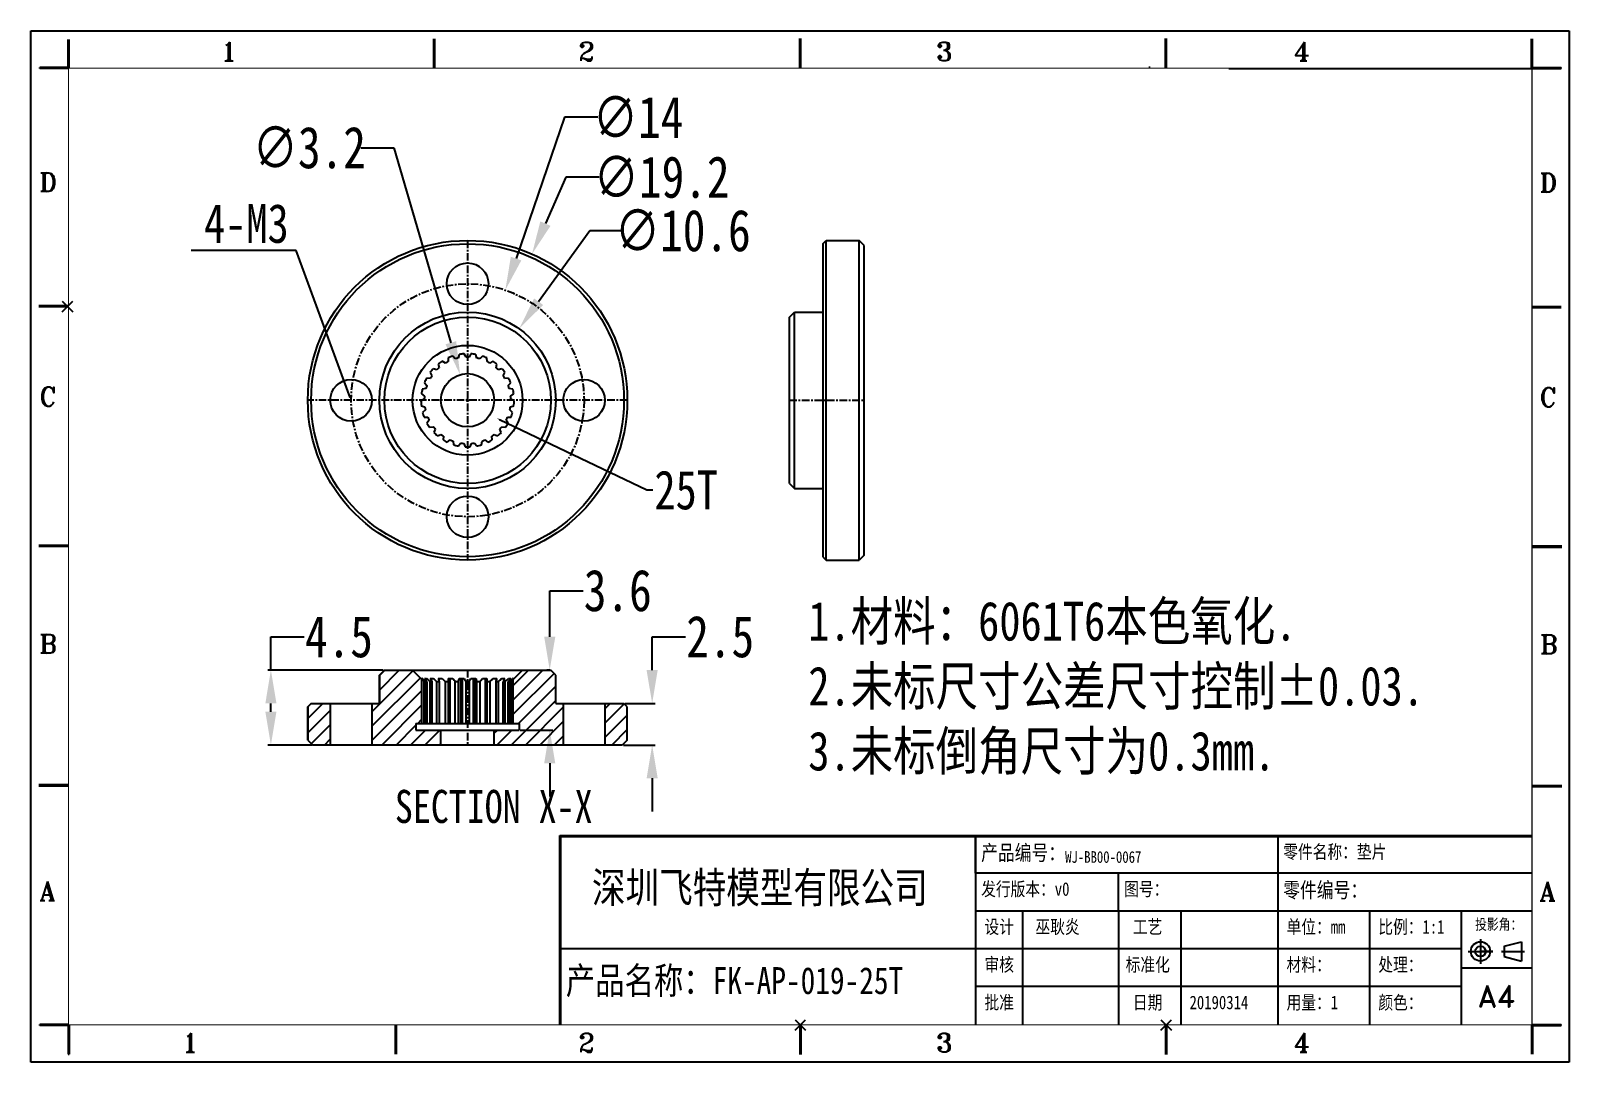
# Model space of a CAD drawing. Header units: inches. Extents: x 105.4 to 197.8, y 266.2 to 328.1.
import ezdxf
from ezdxf import colors
from ezdxf.entities.mleader import LeaderData, LeaderLine
from ezdxf.math import Vec2, Vec3

# ---------------------------------------------------------------- set-up
doc = ezdxf.new("R2010")
doc.units = ezdxf.units.IN
doc.header["$LTSCALE"] = 1.21
doc.header["$MEASUREMENT"] = 0
doc.header["$PDMODE"] = 3
doc.header["$PDSIZE"] = 0.3125
doc.linetypes.add('CENTER', pattern=[0.6, 0.375, -0.075, 0.075, -0.075])
doc.layers.get('0').update_dxf_attribs({"linetype": 'CONTINUOUS'})
doc.layers.get('Defpoints').update_dxf_attribs({"linetype": 'CONTINUOUS'})
doc.layers.add('Layer1', color=7, linetype='CONTINUOUS')
doc.layers.add('图框', color=7, linetype='CONTINUOUS', lineweight=30)
doc.styles.add('ROMAND', font='romand.shx')
doc.styles.add('ROMANT', font='romant.shx')
doc.styles.get("Standard").update_dxf_attribs({"font": 'txt', "width": 0.8})
doc.dimstyles.get("Standard").update_dxf_attribs({"dimtxt": 2.5, "dimasz": 2, "dimexe": 0.18, "dimexo": 0.0625, "dimgap": 0.09, "dimtad": 0, "dimtih": 1, "dimtoh": 1, "dimzin": 12, "dimdsep": 46, "dimtxsty": 'Standard', "dimcen": 0.09, "dimclrd": 5, "dimclre": 5, "dimclrt": 5, "dimadec": 0, "dimazin": 0, "dimtp": 0.01, "dimtm": 0.01, "dimtfac": 1, "dimtofl": 0, "dimtmove": 0, "dimatfit": 3, "dimfxl": 1, "dimtolj": 1, "dimtzin": 4, "dimarcsym": 0})

# ---------------------------------------------------------------- blocks, each defined once
blk = doc.blocks.new('*D12')
at = {"color": 5, "lineweight": -2, "transparency": 16777216}
for p, q in [((142.708, 289.726), (142.708, 291.726)), ((142.708, 291.726), (144.708, 291.726)), ((141.078, 287.726), (142.888, 287.726)), ((140.978, 285.226), (142.888, 285.226)), ((142.708, 283.226), (142.708, 281.226))]:
    blk.add_line(p, q, dxfattribs=at)
at = {"color": 5, "transparency": 16777216}
for points in [[(142.374, 289.726), (143.041, 289.726), (142.708, 287.726)], [(142.374, 283.226), (143.041, 283.226), (142.708, 285.226)]]:
    blk.add_solid(points, dxfattribs=at)
at = {"layer": 'Defpoints', "color": 0, "transparency": 16777216}
for p in [(141.016, 287.726), (142.708, 287.726), (140.916, 285.226)]:
    blk.add_point(p, dxfattribs=at)
at = {"color": 5, "transparency": 16777216, "insert": (146.798, 291.726), "char_height": 2.5, "attachment_point": 5}
blk.add_mtext('\\A1;2.5', dxfattribs=at)
blk = doc.blocks.new('*D13')
at = {"color": 5, "lineweight": -2, "transparency": 16777216}
for p, q in [((119.797, 289.726), (119.797, 291.726)), ((119.797, 291.726), (121.797, 291.726)), ((126.553, 289.726), (119.617, 289.726)), ((119.797, 287.226), (119.797, 287.726)), ((122.253, 285.226), (119.617, 285.226))]:
    blk.add_line(p, q, dxfattribs=at)
at = {"color": 5, "transparency": 16777216}
for points in [[(119.464, 287.726), (120.13, 287.726), (119.797, 289.726)], [(119.464, 287.226), (120.13, 287.226), (119.797, 285.226)]]:
    blk.add_solid(points, dxfattribs=at)
at = {"layer": 'Defpoints', "color": 0, "transparency": 16777216}
for p in [(119.797, 289.726), (126.616, 289.726), (122.316, 285.226)]:
    blk.add_point(p, dxfattribs=at)
at = {"color": 5, "transparency": 16777216, "insert": (123.887, 291.726), "char_height": 2.5, "attachment_point": 5}
blk.add_mtext('\\A1;4.5', dxfattribs=at)
blk = doc.blocks.new('*D14')
at = {"color": 5, "lineweight": -2, "transparency": 16777216}
for p, q in [((136.553, 291.726), (136.553, 294.496)), ((136.553, 294.496), (138.553, 294.496)), ((136.553, 289.726), (136.373, 289.726)), ((134.778, 286.126), (136.733, 286.126)), ((136.553, 284.126), (136.553, 282.126))]:
    blk.add_line(p, q, dxfattribs=at)
at = {"color": 5, "transparency": 16777216}
for points in [[(136.22, 291.726), (136.887, 291.726), (136.553, 289.726)], [(136.22, 284.126), (136.887, 284.126), (136.553, 286.126)]]:
    blk.add_solid(points, dxfattribs=at)
at = {"layer": 'Defpoints', "color": 0, "transparency": 16777216}
for p in [(136.553, 289.726), (136.616, 289.726), (134.716, 286.126)]:
    blk.add_point(p, dxfattribs=at)
at = {"color": 5, "transparency": 16777216, "insert": (140.643, 294.496), "char_height": 2.5, "attachment_point": 5}
blk.add_mtext('\\A1;3.6', dxfattribs=at)
blk = doc.blocks.new('*D15')
at = {"color": 5, "lineweight": -2, "transparency": 16777216}
for p, q in [((137.521, 319.33), (136.294, 316.547)), ((139.521, 319.33), (137.521, 319.33)), ((131.616, 305.843), (131.616, 306.023)), ((131.526, 305.933), (131.706, 305.933))]:
    blk.add_line(p, q, dxfattribs=at)
at = {"color": 5, "transparency": 16777216}
blk.add_solid([(135.989, 316.682), (136.599, 316.413), (135.488, 314.717)], dxfattribs=at)
at = {"layer": 'Defpoints', "color": 0, "transparency": 16777216}
for p in [(135.488, 314.717), (127.744, 297.148)]:
    blk.add_point(p, dxfattribs=at)
at = {"color": 5, "transparency": 16777216, "insert": (143.277, 319.33), "char_height": 2.5, "attachment_point": 5}
blk.add_mtext('\\A1;∅19.2', dxfattribs=at)
blk = doc.blocks.new('*D16')
at = {"color": 5, "lineweight": -2, "transparency": 16777216}
for p, q in [((137.44, 322.941), (134.532, 314.447)), ((139.44, 322.941), (137.44, 322.941)), ((131.616, 305.843), (131.616, 306.023)), ((131.526, 305.933), (131.706, 305.933))]:
    blk.add_line(p, q, dxfattribs=at)
at = {"color": 5, "transparency": 16777216}
blk.add_solid([(134.216, 314.555), (134.847, 314.339), (133.884, 312.555)], dxfattribs=at)
at = {"layer": 'Defpoints', "color": 0, "transparency": 16777216}
for p in [(133.884, 312.555), (129.348, 299.31)]:
    blk.add_point(p, dxfattribs=at)
at = {"color": 5, "transparency": 16777216, "insert": (141.864, 322.941), "char_height": 2.5, "attachment_point": 5}
blk.add_mtext('\\A1;∅14', dxfattribs=at)
blk = doc.blocks.new('*D18')
at = {"color": 5, "lineweight": -2, "transparency": 16777216}
for p, q in [((138.958, 316.118), (135.885, 311.855)), ((140.958, 316.118), (138.958, 316.118)), ((131.616, 305.843), (131.616, 306.023)), ((131.526, 305.933), (131.706, 305.933))]:
    blk.add_line(p, q, dxfattribs=at)
at = {"color": 5, "transparency": 16777216}
blk.add_solid([(135.614, 312.05), (136.155, 311.66), (134.715, 310.232)], dxfattribs=at)
at = {"layer": 'Defpoints', "color": 0, "transparency": 16777216}
for p in [(134.715, 310.232), (128.517, 301.633)]:
    blk.add_point(p, dxfattribs=at)
at = {"color": 5, "transparency": 16777216, "insert": (144.548, 316.118), "char_height": 2.5, "attachment_point": 5}
blk.add_mtext('\\A1;∅10.6', dxfattribs=at)
blk = doc.blocks.new('*D19')
at = {"color": 5, "lineweight": -2, "transparency": 16777216}
for p, q in [((125.194, 321.103), (127.194, 321.103)), ((127.194, 321.103), (130.609, 309.389)), ((131.616, 305.843), (131.616, 306.023)), ((131.526, 305.933), (131.706, 305.933))]:
    blk.add_line(p, q, dxfattribs=at)
at = {"color": 5, "transparency": 16777216}
blk.add_solid([(130.929, 309.482), (130.288, 309.296), (131.168, 307.469)], dxfattribs=at)
at = {"layer": 'Defpoints', "color": 0, "transparency": 16777216}
for p in [(131.168, 307.469), (132.064, 304.397)]:
    blk.add_point(p, dxfattribs=at)
at = {"color": 5, "transparency": 16777216, "insert": (122.104, 321.103), "char_height": 2.5, "attachment_point": 5}
blk.add_mtext('\\A1;∅3.2', dxfattribs=at)

msp = doc.modelspace()

# ---------------------------------------------------------------- hatches: boundary and pattern name
at = {"lineweight": -3}
h = msp.add_hatch(color=256, dxfattribs=at)
h.paths.add_polyline_path([(105.367, 328.13), (197.818, 328.13), (197.818, 266.171), (105.367, 266.171)])
h.paths.add_polyline_path([(105.432, 328.065), (197.754, 328.065), (197.754, 266.236), (105.432, 266.236)], flags=16)
for points in [[(107.67, 327.61), (107.605, 327.61), (107.605, 325.891), (107.67, 325.891)], [(195.613, 327.643), (195.548, 327.643), (195.548, 325.924), (195.613, 325.924)], [(107.638, 325.924), (105.918, 325.924), (105.918, 325.859), (107.638, 325.859)], [(197.332, 325.924), (195.613, 325.924), (195.613, 325.859), (197.332, 325.859)], [(105.918, 268.442), (105.918, 268.377), (107.638, 268.377), (107.638, 268.442)], [(107.605, 266.657), (107.67, 266.657), (107.67, 268.377), (107.605, 268.377)], [(195.613, 268.377), (195.548, 268.377), (195.548, 266.657), (195.613, 266.657)], [(197.332, 268.442), (195.613, 268.442), (195.613, 268.377), (197.332, 268.377)]]:
    msp.add_hatch(color=256, dxfattribs=at).paths.add_polyline_path(points)
at = {"linetype": 'Continuous'}
h = msp.add_hatch(dxfattribs=at)
h.set_pattern_fill('XSEC0001', color=2, scale=0.610503, angle=45, style=0, pattern_type=0)
h.set_pattern_definition([(45, (0, 18.89123), (-0.431691, 0.431691), [])])
edge = h.paths.add_edge_path()
edge.add_line((128.516, 286.526), (128.874, 286.526))
edge.add_line((128.516, 286.526), (128.516, 286.126))
edge.add_line((128.516, 286.126), (130.016, 286.126))
edge.add_line((130.016, 285.226), (130.016, 286.126))
edge.add_line((130.016, 285.226), (125.866, 285.226))
edge.add_line((125.866, 287.726), (125.866, 285.226))
edge.add_line((125.866, 287.726), (126.316, 287.726))
edge.add_line((126.316, 287.726), (126.316, 289.426))
edge.add_line((126.316, 289.426), (126.616, 289.726))
edge.add_line((126.616, 289.726), (128.316, 289.726))
edge.add_line((128.316, 289.726), (128.874, 289.168))
edge.add_line((128.874, 286.526), (128.874, 289.168))
edge = h.paths.add_edge_path()
edge.add_line((134.358, 286.526), (134.716, 286.526))
edge.add_line((134.358, 286.526), (134.358, 289.168))
edge.add_line((134.916, 289.726), (134.358, 289.168))
edge.add_line((134.916, 289.726), (136.616, 289.726))
edge.add_line((136.916, 289.426), (136.616, 289.726))
edge.add_line((136.916, 287.726), (136.916, 289.426))
edge.add_line((136.916, 287.726), (137.366, 287.726))
edge.add_line((137.366, 287.726), (137.366, 285.226))
edge.add_line((137.366, 285.226), (133.216, 285.226))
edge.add_line((133.216, 285.226), (133.216, 286.126))
edge.add_line((133.216, 286.126), (134.716, 286.126))
edge.add_line((134.716, 286.526), (134.716, 286.126))
edge = h.paths.add_edge_path()
edge.add_line((122.216, 287.726), (123.366, 287.726))
edge.add_line((123.366, 287.726), (123.366, 285.226))
edge.add_line((123.366, 285.226), (122.316, 285.226))
edge.add_line((122.016, 285.526), (122.316, 285.226))
edge.add_line((122.016, 285.526), (122.016, 287.526))
edge.add_line((122.016, 287.526), (122.216, 287.726))
edge = h.paths.add_edge_path()
edge.add_line((139.866, 287.726), (141.016, 287.726))
edge.add_line((141.216, 287.526), (141.016, 287.726))
edge.add_line((141.216, 285.526), (141.216, 287.526))
edge.add_line((141.216, 285.526), (140.916, 285.226))
edge.add_line((140.916, 285.226), (139.866, 285.226))
edge.add_line((139.866, 287.726), (139.866, 285.226))

# ---------------------------------------------------------------- linework, layer by layer
at = {"lineweight": -3}
for p, q in [((105.367, 328.13), (197.818, 328.13)), ((105.367, 266.171), (105.367, 328.13)), ((107.605, 325.826), (107.605, 327.61)), ((107.67, 325.891), (107.67, 327.61)), ((129.591, 325.859), (129.591, 327.643)), ((129.656, 325.859), (129.656, 327.643)), ((151.577, 325.891), (151.577, 327.675)), ((151.641, 325.891), (151.641, 327.675)), ((173.562, 325.891), (173.562, 327.675)), ((173.627, 325.891), (173.627, 327.675)), ((195.548, 325.924), (195.548, 327.643)), ((195.613, 325.859), (195.613, 327.643)), ((197.818, 328.13), (197.818, 266.171)), ((107.703, 325.924), (105.918, 325.924)), ((105.918, 325.859), (105.918, 325.924)), ((107.638, 325.859), (105.918, 325.859)), ((172.63, 325.924), (172.565, 325.924)), ((195.548, 325.924), (197.332, 325.924)), ((195.613, 325.859), (197.332, 325.859)), ((197.332, 325.859), (197.332, 325.924)), ((107.638, 311.602), (105.854, 311.602)), ((107.573, 311.537), (107.573, 311.602)), ((195.548, 311.569), (197.332, 311.569)), ((107.638, 311.537), (105.854, 311.537)), ((195.548, 311.504), (197.332, 311.504)), ((107.638, 297.215), (105.854, 297.215)), ((107.638, 297.15), (105.854, 297.15)), ((195.58, 297.183), (197.364, 297.183)), ((195.58, 297.118), (197.364, 297.118)), ((107.638, 282.828), (105.854, 282.828)), ((107.638, 282.763), (105.854, 282.763)), ((195.58, 282.796), (197.364, 282.796)), ((195.58, 282.731), (197.364, 282.731)), ((162.147, 277.524), (162.147, 279.73)), ((180.301, 279.795), (180.301, 268.442)), ((195.548, 277.524), (162.147, 277.524)), ((170.741, 275.254), (170.741, 277.524)), ((195.548, 275.254), (162.147, 275.254)), ((164.962, 275.254), (164.962, 268.442)), ((170.733, 275.254), (170.733, 268.442)), ((174.475, 275.254), (174.475, 268.442)), ((185.816, 275.254), (185.816, 268.442)), ((191.331, 275.254), (191.331, 268.442)), ((191.331, 272.983), (137.222, 272.983)), ((191.742, 272.829), (193.228, 272.829)), ((192.485, 273.572), (192.485, 272.086)), ((193.228, 272.829), (192.485, 272.829)), ((193.741, 272.829), (195.127, 272.829)), ((193.795, 272.829), (193.77, 272.829)), ((193.916, 273.143), (194.942, 273.41)), ((193.916, 273.143), (193.916, 272.515)), ((194.942, 273.41), (194.942, 272.248)), ((191.331, 271.848), (195.548, 271.848)), ((193.916, 272.515), (194.942, 272.248)), ((191.331, 270.712), (162.147, 270.712)), ((107.638, 268.442), (105.918, 268.442)), ((105.918, 268.377), (105.918, 268.442)), ((107.703, 268.377), (105.918, 268.377)), ((107.605, 268.442), (107.605, 266.657)), ((107.67, 268.377), (107.67, 266.657)), ((127.265, 268.442), (127.265, 266.657)), ((127.33, 268.442), (127.33, 266.657)), ((151.577, 268.409), (151.577, 266.625)), ((151.641, 268.409), (151.641, 266.625)), ((173.562, 268.409), (173.562, 266.625)), ((173.627, 268.409), (173.627, 266.625)), ((195.548, 268.377), (195.548, 266.657)), ((195.548, 268.377), (197.332, 268.377)), ((195.613, 268.442), (195.613, 266.657)), ((195.613, 268.442), (197.332, 268.442)), ((197.332, 268.377), (197.332, 268.442)), ((107.605, 266.657), (107.67, 266.657)), ((197.818, 266.171), (105.367, 266.171))]:
    msp.add_line(p, q, dxfattribs=at)
at = {"color": 1, "linetype": 'CENTER'}
for p, q in [((131.616, 315.533), (131.616, 296.333)), ((141.216, 305.933), (122.016, 305.933)), ((150.957, 305.933), (155.457, 305.933)), ((131.616, 289.726), (131.616, 285.226))]:
    msp.add_line(p, q, dxfattribs=at)
at = {"color": 7, "linetype": 'Continuous'}
for p, q in [((152.957, 315.333), (153.157, 315.533)), ((152.957, 315.333), (152.957, 296.533)), ((153.157, 296.333), (153.157, 315.533)), ((153.157, 315.533), (155.157, 315.533)), ((155.157, 296.333), (155.157, 315.533)), ((155.457, 315.233), (155.157, 315.533)), ((155.457, 296.633), (155.457, 315.233)), ((150.957, 310.933), (151.257, 311.233)), ((150.957, 300.933), (150.957, 310.933)), ((151.257, 300.633), (151.257, 311.233)), ((151.257, 311.233), (152.957, 311.233)), ((129.853, 308.108), (129.905, 307.89)), ((130.283, 308.165), (130.091, 308.281)), ((130.45, 308.478), (130.445, 308.254)), ((130.88, 308.427), (130.723, 308.587)), ((131.119, 308.688), (131.059, 308.472)), ((131.524, 308.531), (131.411, 308.725)), ((131.82, 308.725), (131.708, 308.531)), ((132.173, 308.472), (132.112, 308.688)), ((132.508, 308.587), (132.352, 308.427)), ((132.787, 308.254), (132.782, 308.478)), ((133.14, 308.281), (132.949, 308.165)), ((133.327, 307.89), (133.378, 308.108)), ((129.023, 306.99), (129.173, 306.824)), ((129.373, 307.247), (129.149, 307.256)), ((129.368, 307.602), (129.472, 307.403)), ((129.77, 307.764), (129.555, 307.828)), ((133.677, 307.828), (133.462, 307.764)), ((133.76, 307.403), (133.864, 307.602)), ((134.083, 307.256), (133.859, 307.247)), ((134.059, 306.824), (134.209, 306.99)), ((128.842, 306.312), (129.028, 306.188)), ((129.116, 306.648), (128.897, 306.601)), ((134.335, 306.601), (134.116, 306.648)), ((134.203, 306.188), (134.39, 306.312)), ((129.017, 306.004), (128.816, 305.904)), ((128.835, 305.61), (129.046, 305.537)), ((129.081, 305.355), (128.911, 305.209)), ((134.321, 305.209), (134.151, 305.355)), ((134.186, 305.537), (134.397, 305.61)), ((134.416, 305.904), (134.215, 306.004)), ((129.002, 304.929), (129.226, 304.91)), ((129.304, 304.743), (129.176, 304.559)), ((129.334, 304.31), (129.555, 304.348)), ((129.673, 304.205), (129.595, 303.995)), ((133.637, 303.995), (133.559, 304.205)), ((133.677, 304.348), (133.898, 304.31)), ((134.056, 304.559), (133.928, 304.743)), ((134.006, 304.91), (134.23, 304.929)), ((129.809, 303.794), (130.014, 303.885)), ((130.163, 303.776), (130.14, 303.553)), ((130.398, 303.412), (130.574, 303.551)), ((130.745, 303.483), (130.778, 303.261)), ((131.063, 303.188), (131.199, 303.366)), ((131.382, 303.343), (131.469, 303.137)), ((131.763, 303.137), (131.85, 303.343)), ((132.033, 303.366), (132.169, 303.188)), ((132.454, 303.261), (132.487, 303.483)), ((132.658, 303.551), (132.834, 303.412)), ((133.092, 303.553), (133.068, 303.776)), ((133.218, 303.885), (133.423, 303.794)), ((150.957, 300.933), (151.257, 300.633)), ((151.257, 300.633), (152.957, 300.633)), ((152.957, 296.533), (153.157, 296.333)), ((153.157, 296.333), (155.157, 296.333)), ((155.457, 296.633), (155.157, 296.333)), ((126.316, 289.426), (126.616, 289.726)), ((126.616, 289.726), (126.316, 289.426)), ((126.316, 287.726), (126.316, 289.426)), ((126.316, 289.426), (126.316, 287.726)), ((126.616, 289.726), (128.316, 289.726)), ((126.616, 289.726), (136.616, 289.726)), ((128.316, 289.726), (128.874, 289.168)), ((128.316, 289.726), (128.874, 289.168)), ((134.916, 289.726), (134.358, 289.168)), ((134.916, 289.726), (134.358, 289.168)), ((134.916, 289.726), (136.616, 289.726)), ((136.916, 289.426), (136.616, 289.726)), ((136.916, 289.426), (136.616, 289.726)), ((136.916, 287.726), (136.916, 289.426)), ((136.916, 287.726), (136.916, 289.426)), ((128.842, 289.226), (128.897, 289.226)), ((128.874, 286.526), (128.874, 289.168)), ((128.874, 286.526), (128.874, 289.168)), ((128.913, 289.211), (128.897, 289.226)), ((129.017, 286.526), (129.017, 289.026)), ((129.028, 289.026), (129.017, 289.026)), ((129.023, 289.226), (129.149, 289.226)), ((129.028, 289.026), (129.028, 286.526)), ((129.116, 286.526), (129.116, 289.026)), ((129.173, 289.026), (129.116, 289.026)), ((129.173, 289.026), (129.173, 286.526)), ((129.368, 289.226), (129.555, 289.226)), ((129.373, 286.526), (129.373, 289.026)), ((129.472, 289.026), (129.373, 289.026)), ((129.472, 289.026), (129.472, 286.526)), ((129.77, 286.526), (129.77, 289.026)), ((129.905, 289.026), (129.77, 289.026)), ((129.853, 289.226), (130.091, 289.226)), ((129.879, 289.226), (129.879, 289.124)), ((129.905, 289.026), (129.905, 286.526)), ((130.283, 286.526), (130.283, 289.026)), ((130.445, 289.026), (130.283, 289.026)), ((130.45, 289.226), (130.445, 289.026)), ((130.445, 289.026), (130.445, 286.526)), ((130.45, 289.226), (130.723, 289.226)), ((130.455, 289.226), (130.455, 286.526)), ((130.55, 289.226), (130.55, 286.526)), ((130.88, 286.526), (130.88, 289.026)), ((131.059, 289.026), (130.88, 289.026)), ((131.059, 289.026), (131.059, 286.526)), ((131.119, 289.226), (131.411, 289.226)), ((131.186, 289.226), (131.186, 286.526)), ((131.288, 289.226), (131.288, 286.526)), ((131.524, 286.526), (131.524, 289.026)), ((131.708, 289.026), (131.524, 289.026)), ((131.708, 289.026), (131.708, 286.526)), ((131.82, 289.226), (132.112, 289.226)), ((131.944, 289.226), (131.944, 286.526)), ((132.046, 289.226), (132.046, 286.526)), ((132.173, 286.526), (132.173, 289.026)), ((132.352, 289.026), (132.173, 289.026)), ((132.352, 289.026), (132.352, 286.526)), ((132.508, 289.226), (132.782, 289.226)), ((132.682, 289.226), (132.682, 286.526)), ((132.777, 289.226), (132.777, 286.526)), ((132.787, 289.026), (132.782, 289.226)), ((132.787, 286.526), (132.787, 289.026)), ((132.949, 289.026), (132.787, 289.026)), ((132.949, 289.026), (132.949, 286.526)), ((133.14, 289.226), (133.378, 289.226)), ((133.327, 286.526), (133.327, 289.026)), ((133.462, 289.026), (133.327, 289.026)), ((133.352, 289.226), (133.352, 289.124)), ((133.462, 289.026), (133.462, 286.526)), ((133.677, 289.226), (133.864, 289.226)), ((133.859, 289.026), (133.76, 289.026)), ((133.76, 286.526), (133.76, 289.026)), ((133.859, 289.026), (133.859, 286.526)), ((134.116, 289.026), (134.059, 289.026)), ((134.059, 286.526), (134.059, 289.026)), ((134.083, 289.226), (134.209, 289.226)), ((134.116, 289.026), (134.116, 286.526)), ((134.215, 289.026), (134.203, 289.026)), ((134.203, 286.526), (134.203, 289.026)), ((134.215, 289.026), (134.215, 286.526)), ((134.335, 289.226), (134.319, 289.211)), ((134.335, 289.226), (134.39, 289.226)), ((134.358, 286.526), (134.358, 289.168)), ((134.358, 286.526), (134.358, 289.168)), ((134.369, 289.203), (134.39, 289.226)), ((122.016, 287.526), (122.216, 287.726)), ((122.216, 287.726), (122.016, 287.526)), ((122.016, 285.526), (122.016, 287.526)), ((122.016, 287.526), (122.016, 285.526)), ((122.216, 287.726), (123.366, 287.726)), ((122.216, 287.726), (126.316, 287.726)), ((123.366, 287.726), (123.366, 285.226)), ((123.366, 287.726), (123.366, 285.226)), ((125.866, 287.726), (125.866, 285.226)), ((125.866, 287.726), (126.316, 287.726)), ((125.866, 287.726), (125.866, 285.226)), ((136.916, 287.726), (137.366, 287.726)), ((136.916, 287.726), (141.016, 287.726)), ((137.366, 287.726), (137.366, 285.226)), ((137.366, 287.726), (137.366, 285.226)), ((139.866, 287.726), (141.016, 287.726)), ((139.866, 287.726), (139.866, 285.226)), ((139.866, 287.726), (139.866, 285.226)), ((141.216, 287.526), (141.016, 287.726)), ((141.216, 287.526), (141.016, 287.726)), ((141.216, 285.526), (141.216, 287.526)), ((141.216, 285.526), (141.216, 287.526)), ((128.516, 286.526), (128.874, 286.526)), ((128.516, 286.526), (128.516, 286.126)), ((128.516, 286.526), (128.516, 286.126)), ((128.516, 286.526), (129.017, 286.526)), ((128.516, 286.126), (130.016, 286.126)), ((128.516, 286.126), (134.716, 286.126)), ((129.028, 286.526), (134.716, 286.526)), ((130.016, 285.226), (130.016, 286.126)), ((130.016, 285.226), (130.016, 286.126)), ((133.216, 285.226), (133.216, 286.126)), ((133.216, 286.126), (134.716, 286.126)), ((133.216, 285.226), (133.216, 286.126)), ((134.358, 286.526), (134.716, 286.526)), ((134.716, 286.526), (134.716, 286.126)), ((134.716, 286.526), (134.716, 286.126)), ((122.016, 285.526), (122.316, 285.226)), ((122.016, 285.526), (122.316, 285.226)), ((123.366, 285.226), (122.316, 285.226)), ((140.916, 285.226), (122.316, 285.226)), ((130.016, 285.226), (125.866, 285.226)), ((137.366, 285.226), (133.216, 285.226)), ((140.916, 285.226), (139.866, 285.226)), ((141.216, 285.526), (140.916, 285.226)), ((141.216, 285.526), (140.916, 285.226))]:
    msp.add_line(p, q, dxfattribs=at)
at = {"lineweight": -3, "const_width": 0.0649}
msp.add_lwpolyline([(107.638, 268.409), (195.58, 268.409), (195.58, 325.891), (107.638, 325.891)], close=True, dxfattribs=at)
at = {"color": 7, "linetype": 'Continuous'}
for centre, radius in [((131.616, 305.933), 9.6), ((131.616, 305.933), 9.4), ((131.616, 312.933), 1.25), ((131.616, 305.933), 5.3), ((131.616, 305.933), 5), ((131.616, 305.933), 3.3), ((124.616, 305.933), 1.25), ((131.616, 305.933), 1.6), ((138.616, 305.933), 1.25), ((131.616, 298.933), 1.25)]:
    msp.add_circle(centre, radius, dxfattribs=at)
at = {"color": 1, "linetype": 'CENTER'}
msp.add_circle((131.616, 305.933), 7, dxfattribs=at)
at = {"lineweight": -3}
for radius in [0.581, 0.314]:
    msp.add_circle((192.485, 272.829), radius, dxfattribs=at)
at = {"color": 7, "linetype": 'Continuous'}
for centre, radius, start, end in [((131.616, 305.933), 2.6, 131.16438, 135.23562), ((131.616, 305.933), 2.8, 122.98746, 129.01254), ((131.616, 305.933), 2.6, 116.76438, 120.83562), ((131.616, 305.933), 2.8, 108.58746, 114.61254), ((131.616, 305.933), 2.6, 102.36438, 106.43562), ((131.616, 305.933), 2.8, 94.18746, 100.21254), ((131.616, 305.933), 2.6, 87.96438, 92.03562), ((131.616, 305.933), 2.8, 79.78746, 85.81254), ((131.616, 305.933), 2.6, 73.56438, 77.63562), ((131.616, 305.933), 2.8, 65.38746, 71.41254), ((131.616, 305.933), 2.6, 59.16438, 63.23562), ((131.616, 305.933), 2.8, 50.98746, 57.01254), ((131.616, 305.933), 2.6, 44.76438, 48.83562), ((131.616, 305.933), 2.8, 151.78746, 157.81254), ((131.616, 305.933), 2.8, 137.38746, 143.41254), ((131.616, 305.933), 2.6, 145.56438, 149.63562), ((131.616, 305.933), 2.8, 36.58746, 42.61254), ((131.616, 305.933), 2.6, 30.36438, 34.43562), ((131.616, 305.933), 2.8, 22.18746, 28.21254), ((131.616, 305.933), 2.8, 166.18746, 172.21254), ((131.616, 305.933), 2.6, 174.36438, 178.43562), ((131.616, 305.933), 2.6, 159.96438, 164.03562), ((131.616, 305.933), 2.6, 15.96438, 20.03562), ((131.616, 305.933), 2.6, 1.56438, 5.63562), ((131.616, 305.933), 2.8, 7.78746, 13.81254), ((131.616, 305.933), 2.8, 180.58746, 186.61254), ((131.616, 305.933), 2.8, 194.98746, 201.01254), ((131.616, 305.933), 2.6, 188.76438, 192.83562), ((131.616, 305.933), 2.6, 347.16438, 351.23562), ((131.616, 305.933), 2.8, 338.98746, 345.01254), ((131.616, 305.933), 2.8, 353.38746, 359.41254), ((131.616, 305.933), 2.8, 209.38746, 215.41254), ((131.616, 305.933), 2.6, 203.16438, 207.23562), ((131.616, 305.933), 2.6, 217.56438, 221.63562), ((131.616, 305.933), 2.6, 318.36438, 322.43562), ((131.616, 305.933), 2.8, 324.58746, 330.61254), ((131.616, 305.933), 2.6, 332.76438, 336.83562), ((131.616, 305.933), 2.8, 223.78746, 229.81254), ((131.616, 305.933), 2.6, 231.96438, 236.03562), ((131.616, 305.933), 2.8, 238.18746, 244.21254), ((131.616, 305.933), 2.6, 246.36438, 250.43562), ((131.616, 305.933), 2.8, 252.58746, 258.61254), ((131.616, 305.933), 2.6, 260.76438, 264.83562), ((131.616, 305.933), 2.6, 275.16438, 279.23562), ((131.616, 305.933), 2.8, 281.38746, 287.41254), ((131.616, 305.933), 2.6, 289.56438, 293.63562), ((131.616, 305.933), 2.8, 295.78746, 301.81254), ((131.616, 305.933), 2.6, 303.96438, 308.03562), ((131.616, 305.933), 2.8, 310.18746, 316.21254), ((131.616, 305.933), 2.8, 266.98746, 273.01254), ((152.223, 310.859), 31.854, 222.77547, 222.89123), ((149.24, 309.53), 28.8, 224.99379, 225.39473), ((149.377, 308.21), 27.966, 222.88484, 223.3136), ((150.792, 313.01), 32.328, 227.40808, 227.72214), ((150.714, 305.34), 27.021, 216.60833, 217.13847), ((148.464, 310.452), 28.868, 227.72414, 227.91722), ((150.687, 313.125), 32.172, 227.97274, 228.50754), ((154.774, 302.294), 28.57, 207.21934, 207.6713), ((151.007, 312.032), 31.31, 226.75253, 227.2894), ((173.025, 300.171), 44.537, 194.22552, 194.49111), ((151.501, 309.563), 29.529, 223.52814, 224.06578), ((152.735, 306.329), 27.875, 217.84666, 218.36912), ((93.578, 300.434), 39.179, 343.07136, 343.37685), ((156.45, 303.129), 28.639, 209.04127, 209.49996), ((107.447, 302.756), 27.877, 330.49376, 330.965), ((170.717, 300.755), 40.29, 196.62736, 196.92442), ((111.062, 305.886), 27.157, 321.62397, 322.16024), ((112.266, 309.05), 28.787, 315.92729, 316.47878), ((88.978, 300.485), 45.806, 345.51257, 345.7708), ((112.754, 311.465), 30.534, 312.70377, 313.25428), ((107.76, 302.656), 29.356, 332.33476, 332.77462), ((113.072, 312.533), 31.38, 311.48569, 312.03401), ((111.944, 305.77), 27.738, 322.8684, 323.38482), ((114.768, 310.452), 28.868, 312.08278, 312.27586), ((112.44, 313.011), 32.328, 312.27786, 312.59192), ((113.15, 308.87), 28.931, 316.69339, 317.1737), ((113.835, 309.688), 29.022, 314.60658, 315.00442)]:
    msp.add_arc(centre, radius, start, end, dxfattribs=at)
at = {"lineweight": -3}
for p in [(107.573, 311.569), (151.609, 268.409), (173.595, 268.409)]:
    msp.add_point(p, dxfattribs=at)
at = {"layer": 'Layer1', "lineweight": -3}
for p, q in [((137.157, 279.795), (195.548, 279.795)), ((137.157, 268.442), (137.157, 279.795)), ((137.222, 279.73), (195.548, 279.73)), ((137.222, 268.442), (137.222, 279.73)), ((162.147, 279.795), (162.147, 268.442))]:
    msp.add_line(p, q, dxfattribs=at)
at = {"layer": '图框', "lineweight": -3}
for q in [(183.745, 325.859), (195.613, 325.859)]:
    msp.add_line((177.355, 325.859), q, dxfattribs=at)

# ---------------------------------------------------------------- texts
at = {"lineweight": -3}
for s, height, style, p in [('1', 1.135, 'ROMANT', (116.795, 326.317)), ('2', 1.135, 'ROMANT', (138.286, 326.317)), ('3', 1.135, 'ROMANT', (159.777, 326.317)), ('4', 1.135, 'ROMANT', (181.268, 326.317)), ('D', 1.135, 'ROMANT', (105.878, 318.471)), ('D', 1.135, 'ROMANT', (196.028, 318.439)), ('C', 1.135, 'ROMANT', (105.878, 305.577)), ('C', 1.135, 'ROMANT', (196.028, 305.544)), ('B', 1.135, 'ROMANT', (105.878, 290.736)), ('B', 1.135, 'ROMANT', (196.06, 290.703)), ('A', 1.135, 'ROMANT', (105.878, 275.895)), ('A', 1.135, 'ROMANT', (196.028, 275.862)), ('A4', 1.2976, 'ROMAND', (192.338, 269.49)), ('1', 1.135, 'ROMANT', (114.469, 266.776)), ('2', 1.135, 'ROMANT', (138.286, 266.776)), ('3', 1.135, 'ROMANT', (159.777, 266.776)), ('4', 1.135, 'ROMANT', (181.268, 266.776))]:
    msp.add_text(s, height=height, dxfattribs=dict(at, style=style)).set_placement(p)
at = {"attachment_point": 1}
for s, width, insert, char_height in [('{\\fSimSun|b0|i0|c134|p2;1.材料：6061T6本色氧化.\\P2.未标尺寸公差尺寸控制%%P0.03.\\P3.未标倒角尺寸为0.3mm.}', 42.27916, (152.091, 293.84), 2.34), ('WJ-BB00-0067', 16.62244, (167.524, 278.85), 0.702)]:
    msp.add_mtext_dynamic_manual_height_columns(s, width=width, gutter_width=1, heights=[0], dxfattribs=dict(at, insert=insert, char_height=char_height))
at = {"color": 2, "linetype": 'Continuous', "insert": (139.127, 282.528), "char_height": 1.98438, "width": 41.275, "attachment_point": 3, "line_spacing_factor": 0.9}
msp.add_mtext('SECTION X-X', dxfattribs=at)
at = {"lineweight": -3, "char_height": 0.92452, "attachment_point": 1}
for s, insert in [('{\\f宋体|b0|i0|c134|p2;产品编号：}', (162.478, 279.218)), ('{\\f宋体|b0|i0|c134|p2;零件编号：}', (180.632, 276.98))]:
    msp.add_mtext(s, dxfattribs=dict(at, insert=insert))
at = {"lineweight": -3, "attachment_point": 1}
for s, insert, char_height, width in [('{\\fSimSun|b0|i0|c134|p2;零件名称：垫片}', (180.632, 279.218), 0.81098, 11.16955), ('{\\fSimSun|b0|i0|c134|p2;发行版本：}v0', (162.478, 276.98), 0.81098, 6.48783), ('\\f宋体|b0|i0|c134|p2;图号：', (171.072, 276.98), 0.81098, 6.48783), ('\\f宋体|b0|i0|c134|p2;设计', (162.678, 274.709), 0.81098, 6.48783), ('{\\fSimSun|b0|i0|c134|p2;巫耿炎}', (165.744, 274.709), 0.81098, 6.48783), ('\\f宋体|b0|i0|c134|p2;工艺', (171.597, 274.709), 0.81098, 6.48783), ('{\\fSimSun|b0|i0|c134|p2;单位：}mm{\\fSimSun|b0|i0|c134|p2;}', (180.832, 274.709), 0.81098, 6.48783), ('{\\fSimSun|b0|i0|c134|p2;比例：1:1}', (186.346, 274.709), 0.81098, 6.48783), ('\\f宋体|b0|i0|c134|p2;投影角：', (192.162, 274.781), 0.64878, 6.48783), ('{\\fSimSun|b0|i0|c134|p2;产品名称：FK-AP-019-25T}', (137.52, 271.883), 1.61791, 23.59071), ('\\f宋体|b0|i0|c134|p2;审核', (162.678, 272.439), 0.81098, 6.48783), ('\\f宋体|b0|i0|c134|p2;标准化', (171.164, 272.439), 0.81098, 6.48783), ('{\\fSimSun|b0|i0|c134|p2;材料：}', (180.832, 272.439), 0.81098, 6.48783), ('\\f宋体|b0|i0|c134|p2;处理：', (186.346, 272.439), 0.81098, 6.48783), ('\\f宋体|b0|i0|c134|p2;批准', (162.678, 270.168), 0.81098, 6.48783), ('\\f宋体|b0|i0|c134|p2;日期', (171.597, 270.168), 0.81098, 6.48783), ('{\\fSimSun|b0|i0|c134|p2;20190314}', (175.002, 270.168), 0.81098, 6.48783), ('{\\fSimSun|b0|i0|c134|p2;用量：1}', (180.832, 270.168), 0.81098, 6.48783), ('\\f宋体|b0|i0|c134|p2;颜色：', (186.346, 270.168), 0.81098, 6.48783)]:
    msp.add_mtext(s, dxfattribs=dict(at, insert=insert, char_height=char_height, width=width))
at = {"insert": (139.091, 277.587), "char_height": 1.84904, "attachment_point": 1}
msp.add_mtext('{\\fSimSun|b0|i0|c134|p0;深圳飞特模型有限公司}', dxfattribs=at)

# ---------------------------------------------------------------- dimensions: what is measured, and where the dimension line sits
for p1, p2, picture, middle in [((129.348, 299.31), (133.884, 312.555), '*D16', (141.864, 322.941)), ((132.064, 304.397), (131.168, 307.469), '*D19', (122.104, 321.103)), ((127.744, 297.148), (135.488, 314.717), '*D15', (143.277, 319.33)), ((128.517, 301.633), (134.715, 310.232), '*D18', (144.548, 316.118))]:
    dim = msp.add_diameter_dim_2p(p1=p1, p2=p2, dimstyle='Standard')
    dim.commit()
    dim.dimension.update_dxf_attribs({"geometry": picture, "text_midpoint": middle, "dimtype": 163})
dim = msp.add_linear_dim(base=(136.553, 289.726), p1=(134.716, 286.126), p2=(136.616, 289.726), angle=90, dimstyle='Standard')
dim.commit()
dim.dimension.update_dxf_attribs({"geometry": '*D14', "text_midpoint": (140.643, 294.496), "dimtype": 160})
for base, p1, p2, picture, middle in [((119.797, 289.726), (122.316, 285.226), (126.616, 289.726), '*D13', (123.887, 291.726)), ((142.708, 287.726), (140.916, 285.226), (141.016, 287.726), '*D12', (146.798, 291.726))]:
    dim = msp.add_linear_dim(base=base, p1=p1, p2=p2, angle=90, dimstyle='Standard')
    dim.commit()
    dim.dimension.update_dxf_attribs({"geometry": picture, "text_midpoint": middle})

# ---------------------------------------------------------------- leaders
at = {"color": 5}
ml = msp.add_multileader_mtext('Standard', dxfattribs=at)
ml.set_content('{\\C5;4-M3}', color=5)
ml.set_leader_properties()
ml.build(insert=Vec2(0, 0))
ml.multileader.update_dxf_attribs({"text_right_attachment_type": 6, "dogleg_length": 0.36, "arrow_head_size": 0.18})
ctx = ml.context
ctx.base_point, ctx.char_height, ctx.arrow_head_size, ctx.landing_gap_size, ctx.plane_origin = Vec3(113.914, 316.56), 2.34, 0.18, 0.09, Vec3(124.616, 305.933)
ctx.right_attachment, ctx.text_align_type = 6, 2
notes = []
notes.append((ctx, [(0, (1, 1, 0), (121.318, 314.922), (-1, 0), 0.36, [(0, [(124.616, 305.933)], 0, [])])]))
ctx.mtext.insert, ctx.mtext.alignment, ctx.mtext.flow_direction = Vec3(120.868, 317.73), 3, 5
ml = msp.add_multileader_mtext('Standard', dxfattribs=at)
ml.set_content('{\\C5;25T}', color=5)
ml.set_leader_properties()
ml.build(insert=Vec2(0, 0))
ml.multileader.update_dxf_attribs({"text_right_attachment_type": 6, "dogleg_length": 0.36, "arrow_head_size": 0.18})
ctx = ml.context
ctx.base_point, ctx.char_height, ctx.arrow_head_size, ctx.landing_gap_size, ctx.plane_origin = Vec3(142.753, 300.552), 2.34, 0.18, 0.09, Vec3(133.37, 304.856)
ctx.right_attachment = 6
notes.append((ctx, [(0, (1, 1, 0), (142.393, 300.552), (1, 0), 0.36, [(0, [(133.37, 304.856)], 0, [])])]))
ctx.mtext.insert, ctx.mtext.flow_direction = Vec3(142.843, 301.722), 5
for ctx, leaders in notes:
    for number, flags, end, landing, length, lines in leaders:
        leader = LeaderData()
        leader.index, (leader.has_last_leader_line, leader.has_dogleg_vector, leader.attachment_direction) = number, flags
        leader.last_leader_point, leader.dogleg_vector, leader.dogleg_length = Vec3(end), Vec3(landing), length
        for number, points, colour, breaks in lines:
            line = LeaderLine()
            line.index, line.vertices, line.color, line.breaks = number, Vec3.list(points), colors.encode_raw_color(colour), breaks
            leader.lines.append(line)
        ctx.leaders.append(leader)

doc.saveas('drawing.dxf')
